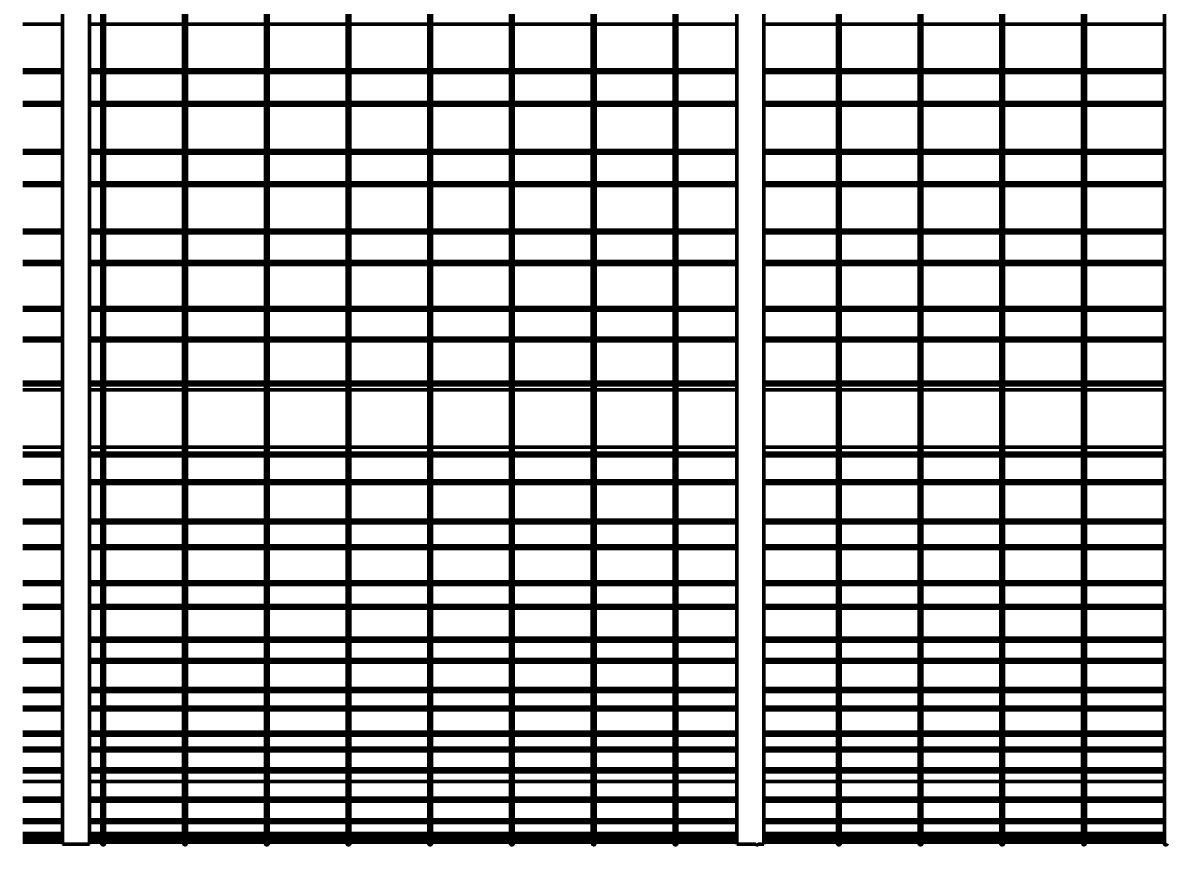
# Model space of a CAD drawing. Header units: millimetres. Extents: x 0 to 4200, y 0 to 2970.
# Drawn here: x 1624.7 to 2044.7, y 1677.4 to 1989.5 of the extents above; entities that cross this region are included whole.
import ezdxf

# ---------------------------------------------------------------- set-up
doc = ezdxf.new("R2010")
doc.units = ezdxf.units.MM
doc.header["$LTSCALE"] = 10
doc.layers.add('Co ban', color=7, linetype='Continuous', lineweight=50)
doc.layers.add('Dimension (ANSI)', color=7, linetype='Continuous', lineweight=25)
doc.styles.add('StandardAM_ANSI', font='')
doc.styles.get('StandardAM_ANSI').set_extended_font_data('VNI-Helve-Condense')
doc.dimstyles.new('Default - mm (ANSI)', dxfattribs={"dimscale": 10, "dimtxt": 5, "dimasz": 4, "dimexe": 2, "dimexo": 0.5, "dimgap": 0.8, "dimtad": 1, "dimtoh": 1, "dimdec": 0, "dimrnd": 1e-08, "dimzin": 4, "dimdsep": 46, "dimtxsty": 'StandardAM_ANSI', "dimcen": 0.09, "dimdle": 10, "dimclrd": 256, "dimclre": 256, "dimclrt": 256, "dimadec": 1, "dimazin": 1, "dimtfac": 0.61, "dimtofl": 0, "dimtmove": 0, "dimatfit": 3, "dimldrblk": 'DOT', "dimfxl": 1, "dimtolj": 1, "dimtzin": 4, "dimlwd": -1, "dimlwe": -1, "dimarcsym": 0})

# ---------------------------------------------------------------- blocks, each defined once
blk = doc.blocks.new('*D6')
at = {"layer": 'Defpoints', "color": 0, "transparency": 16777216}
for p in [(1137.24, 1688.04), (2149.24, 1688.04), (2149.24, 1343.69)]:
    blk.add_point(p, dxfattribs=at)
at = {"layer": 'Dimension (ANSI)', "transparency": 16777216}
for p, q in [((1137.24, 1683.04), (1137.24, 1323.69)), ((2149.24, 1683.04), (2149.24, 1323.69)), ((1177.24, 1343.69), (2109.24, 1343.69))]:
    blk.add_line(p, q, dxfattribs=at)
for points in [[(1177.24, 1350.36), (1177.24, 1337.02), (1137.24, 1343.69)], [(2109.24, 1350.36), (2109.24, 1337.02), (2149.24, 1343.69)]]:
    blk.add_solid(points, dxfattribs=at)
at = {"layer": 'Dimension (ANSI)', "color": 150, "true_color": 0x0080ff, "transparency": 16777216, "insert": (1580.15, 1402.76), "char_height": 50, "attachment_point": 1, "style": 'StandardAM_ANSI'}
blk.add_mtext('\\A1;1012', dxfattribs=at)
blk = doc.blocks.new('_Dot')
at = {"color": 0, "linetype": 'ByBlock', "lineweight": -2}
blk.add_line((-0.5, 0), (-1, 0), dxfattribs=at)
at = {"color": 0, "linetype": 'ByBlock', "const_width": 0.5}
blk.add_lwpolyline([(-0.25, 0, 1), (0.25, 0, 1)], format="xyb", close=True, dxfattribs=at)

msp = doc.modelspace()

# ---------------------------------------------------------------- linework, layer by layer
at = {"layer": 'Co ban'}
for p, q in [((1639.24, 2288.04), (1639.24, 1688.04)), ((1649.24, 1688.04), (1649.24, 2288.04)), ((1653.74, 2287.79), (1653.74, 1688.29)), ((1654.74, 1688.29), (1654.74, 2287.79)), ((1683.74, 2287.79), (1683.74, 1688.29)), ((1684.74, 1688.29), (1684.74, 2287.79)), ((1713.74, 2287.79), (1713.74, 1688.29)), ((1714.74, 1688.29), (1714.74, 2287.79)), ((1743.74, 2287.79), (1743.74, 1688.29)), ((1744.74, 1688.29), (1744.74, 2287.79)), ((1773.74, 2287.79), (1773.74, 1688.29)), ((1774.74, 1688.29), (1774.74, 2287.79)), ((1803.74, 2287.79), (1803.74, 1688.29)), ((1804.74, 1688.29), (1804.74, 2287.79)), ((1833.74, 2287.79), (1833.74, 1688.29)), ((1834.74, 1688.29), (1834.74, 2287.79)), ((1863.74, 2287.79), (1863.74, 1688.29)), ((1864.74, 1688.29), (1864.74, 2287.79)), ((1886.74, 2288.04), (1886.74, 1688.04)), ((1896.74, 1688.04), (1896.74, 2288.04)), ((1923.74, 2287.79), (1923.74, 1688.29)), ((1924.74, 1688.29), (1924.74, 2287.79)), ((1953.74, 2287.79), (1953.74, 1688.29)), ((1954.74, 1688.29), (1954.74, 2287.79)), ((1983.74, 2287.79), (1983.74, 1688.29)), ((1984.74, 1688.29), (1984.74, 2287.79)), ((2013.74, 2287.79), (2013.74, 1688.29)), ((2014.74, 1688.29), (2014.74, 2287.79)), ((2043.74, 2287.79), (2043.74, 1688.29)), ((1624.74, 1988.97), (1639.24, 1988.97)), ((1649.24, 1988.97), (1653.74, 1988.97)), ((1654.74, 1988.97), (1683.74, 1988.97)), ((1684.74, 1988.97), (1713.74, 1988.97)), ((1714.74, 1988.97), (1743.74, 1988.97)), ((1744.74, 1988.97), (1773.74, 1988.97)), ((1774.74, 1988.97), (1803.74, 1988.97)), ((1804.74, 1988.97), (1833.74, 1988.97)), ((1834.74, 1988.97), (1863.74, 1988.97)), ((1864.74, 1988.97), (1886.74, 1988.97)), ((1896.74, 1988.97), (1923.74, 1988.97)), ((1924.74, 1988.97), (1953.74, 1988.97)), ((1954.74, 1988.97), (1983.74, 1988.97)), ((1984.74, 1988.97), (2013.74, 1988.97)), ((2014.74, 1988.97), (2043.74, 1988.97)), ((1624.74, 1972.23), (1639.24, 1972.23)), ((1624.74, 1971.23), (1639.24, 1971.23)), ((1649.24, 1972.23), (1653.74, 1972.23)), ((1649.24, 1971.23), (1653.74, 1971.23)), ((1654.74, 1972.23), (1683.74, 1972.23)), ((1654.74, 1971.23), (1683.74, 1971.23)), ((1684.74, 1972.23), (1713.74, 1972.23)), ((1684.74, 1971.23), (1713.74, 1971.23)), ((1714.74, 1972.23), (1743.74, 1972.23)), ((1714.74, 1971.23), (1743.74, 1971.23)), ((1744.74, 1972.23), (1773.74, 1972.23)), ((1744.74, 1971.23), (1773.74, 1971.23)), ((1774.74, 1972.23), (1803.74, 1972.23)), ((1774.74, 1971.23), (1803.74, 1971.23)), ((1804.74, 1972.23), (1833.74, 1972.23)), ((1804.74, 1971.23), (1833.74, 1971.23)), ((1834.74, 1972.23), (1863.74, 1972.23)), ((1834.74, 1971.23), (1863.74, 1971.23)), ((1864.74, 1972.23), (1886.74, 1972.23)), ((1864.74, 1971.23), (1886.74, 1971.23)), ((1896.74, 1972.23), (1923.74, 1972.23)), ((1896.74, 1971.23), (1923.74, 1971.23)), ((1924.74, 1972.23), (1953.74, 1972.23)), ((1924.74, 1971.23), (1953.74, 1971.23)), ((1954.74, 1972.23), (1983.74, 1972.23)), ((1954.74, 1971.23), (1983.74, 1971.23)), ((1984.74, 1972.23), (2013.74, 1972.23)), ((1984.74, 1971.23), (2013.74, 1971.23)), ((2014.74, 1972.23), (2043.74, 1972.23)), ((2014.74, 1971.23), (2043.74, 1971.23)), ((1624.74, 1960.22), (1639.24, 1960.22)), ((1624.74, 1959.22), (1639.24, 1959.22)), ((1649.24, 1960.22), (1653.74, 1960.22)), ((1649.24, 1959.22), (1653.74, 1959.22)), ((1654.74, 1960.22), (1683.74, 1960.22)), ((1654.74, 1959.22), (1683.74, 1959.22)), ((1684.74, 1960.22), (1713.74, 1960.22)), ((1684.74, 1959.22), (1713.74, 1959.22)), ((1714.74, 1960.22), (1743.74, 1960.22)), ((1714.74, 1959.22), (1743.74, 1959.22)), ((1744.74, 1960.22), (1773.74, 1960.22)), ((1744.74, 1959.22), (1773.74, 1959.22)), ((1774.74, 1960.22), (1803.74, 1960.22)), ((1774.74, 1959.22), (1803.74, 1959.22)), ((1804.74, 1960.22), (1833.74, 1960.22)), ((1804.74, 1959.22), (1833.74, 1959.22)), ((1834.74, 1960.22), (1863.74, 1960.22)), ((1834.74, 1959.22), (1863.74, 1959.22)), ((1864.74, 1960.22), (1886.74, 1960.22)), ((1864.74, 1959.22), (1886.74, 1959.22)), ((1896.74, 1960.22), (1923.74, 1960.22)), ((1896.74, 1959.22), (1923.74, 1959.22)), ((1924.74, 1960.22), (1953.74, 1960.22)), ((1924.74, 1959.22), (1953.74, 1959.22)), ((1954.74, 1960.22), (1983.74, 1960.22)), ((1954.74, 1959.22), (1983.74, 1959.22)), ((1984.74, 1960.22), (2013.74, 1960.22)), ((1984.74, 1959.22), (2013.74, 1959.22)), ((2014.74, 1960.22), (2043.74, 1960.22)), ((2014.74, 1959.22), (2043.74, 1959.22)), ((1624.74, 1942.61), (1639.24, 1942.61)), ((1624.74, 1941.61), (1639.24, 1941.61)), ((1649.24, 1942.61), (1653.74, 1942.61)), ((1649.24, 1941.61), (1653.74, 1941.61)), ((1654.74, 1942.61), (1683.74, 1942.61)), ((1654.74, 1941.61), (1683.74, 1941.61)), ((1684.74, 1942.61), (1713.74, 1942.61)), ((1684.74, 1941.61), (1713.74, 1941.61)), ((1714.74, 1942.61), (1743.74, 1942.61)), ((1714.74, 1941.61), (1743.74, 1941.61)), ((1744.74, 1942.61), (1773.74, 1942.61)), ((1744.74, 1941.61), (1773.74, 1941.61)), ((1774.74, 1942.61), (1803.74, 1942.61)), ((1774.74, 1941.61), (1803.74, 1941.61)), ((1804.74, 1942.61), (1833.74, 1942.61)), ((1804.74, 1941.61), (1833.74, 1941.61)), ((1834.74, 1942.61), (1863.74, 1942.61)), ((1834.74, 1941.61), (1863.74, 1941.61)), ((1864.74, 1942.61), (1886.74, 1942.61)), ((1864.74, 1941.61), (1886.74, 1941.61)), ((1896.74, 1942.61), (1923.74, 1942.61)), ((1896.74, 1941.61), (1923.74, 1941.61)), ((1924.74, 1942.61), (1953.74, 1942.61)), ((1924.74, 1941.61), (1953.74, 1941.61)), ((1954.74, 1942.61), (1983.74, 1942.61)), ((1954.74, 1941.61), (1983.74, 1941.61)), ((1984.74, 1942.61), (2013.74, 1942.61)), ((1984.74, 1941.61), (2013.74, 1941.61)), ((2014.74, 1942.61), (2043.74, 1942.61)), ((2014.74, 1941.61), (2043.74, 1941.61)), ((1624.74, 1930.74), (1639.24, 1930.74)), ((1624.74, 1929.74), (1639.24, 1929.74)), ((1649.24, 1930.74), (1653.74, 1930.74)), ((1649.24, 1929.74), (1653.74, 1929.74)), ((1654.74, 1930.74), (1683.74, 1930.74)), ((1654.74, 1929.74), (1683.74, 1929.74)), ((1684.74, 1930.74), (1713.74, 1930.74)), ((1684.74, 1929.74), (1713.74, 1929.74)), ((1714.74, 1930.74), (1743.74, 1930.74)), ((1714.74, 1929.74), (1743.74, 1929.74)), ((1744.74, 1930.74), (1773.74, 1930.74)), ((1744.74, 1929.74), (1773.74, 1929.74)), ((1774.74, 1930.74), (1803.74, 1930.74)), ((1774.74, 1929.74), (1803.74, 1929.74)), ((1804.74, 1930.74), (1833.74, 1930.74)), ((1804.74, 1929.74), (1833.74, 1929.74)), ((1834.74, 1930.74), (1863.74, 1930.74)), ((1834.74, 1929.74), (1863.74, 1929.74)), ((1864.74, 1930.74), (1886.74, 1930.74)), ((1864.74, 1929.74), (1886.74, 1929.74)), ((1896.74, 1930.74), (1923.74, 1930.74)), ((1896.74, 1929.74), (1923.74, 1929.74)), ((1924.74, 1930.74), (1953.74, 1930.74)), ((1924.74, 1929.74), (1953.74, 1929.74)), ((1954.74, 1930.74), (1983.74, 1930.74)), ((1954.74, 1929.74), (1983.74, 1929.74)), ((1984.74, 1930.74), (2013.74, 1930.74)), ((1984.74, 1929.74), (2013.74, 1929.74)), ((2014.74, 1930.74), (2043.74, 1930.74)), ((2014.74, 1929.74), (2043.74, 1929.74)), ((1624.74, 1913.44), (1639.24, 1913.44)), ((1624.74, 1912.44), (1639.24, 1912.44)), ((1649.24, 1913.44), (1653.74, 1913.44)), ((1649.24, 1912.44), (1653.74, 1912.44)), ((1654.74, 1913.44), (1683.74, 1913.44)), ((1654.74, 1912.44), (1683.74, 1912.44)), ((1684.74, 1913.44), (1713.74, 1913.44)), ((1684.74, 1912.44), (1713.74, 1912.44)), ((1714.74, 1913.44), (1743.74, 1913.44)), ((1714.74, 1912.44), (1743.74, 1912.44)), ((1744.74, 1913.44), (1773.74, 1913.44)), ((1744.74, 1912.44), (1773.74, 1912.44)), ((1774.74, 1913.44), (1803.74, 1913.44)), ((1774.74, 1912.44), (1803.74, 1912.44)), ((1804.74, 1913.44), (1833.74, 1913.44)), ((1804.74, 1912.44), (1833.74, 1912.44)), ((1834.74, 1913.44), (1863.74, 1913.44)), ((1834.74, 1912.44), (1863.74, 1912.44)), ((1864.74, 1913.44), (1886.74, 1913.44)), ((1864.74, 1912.44), (1886.74, 1912.44)), ((1896.74, 1913.44), (1923.74, 1913.44)), ((1896.74, 1912.44), (1923.74, 1912.44)), ((1924.74, 1913.44), (1953.74, 1913.44)), ((1924.74, 1912.44), (1953.74, 1912.44)), ((1954.74, 1913.44), (1983.74, 1913.44)), ((1954.74, 1912.44), (1983.74, 1912.44)), ((1984.74, 1913.44), (2013.74, 1913.44)), ((1984.74, 1912.44), (2013.74, 1912.44)), ((2014.74, 1913.44), (2043.74, 1913.44)), ((2014.74, 1912.44), (2043.74, 1912.44)), ((1624.74, 1901.85), (1639.24, 1901.85)), ((1624.74, 1900.85), (1639.24, 1900.85)), ((1649.24, 1901.85), (1653.74, 1901.85)), ((1649.24, 1900.85), (1653.74, 1900.85)), ((1654.74, 1901.85), (1683.74, 1901.85)), ((1654.74, 1900.85), (1683.74, 1900.85)), ((1684.74, 1901.85), (1713.74, 1901.85)), ((1684.74, 1900.85), (1713.74, 1900.85)), ((1714.74, 1901.85), (1743.74, 1901.85)), ((1714.74, 1900.85), (1743.74, 1900.85)), ((1744.74, 1901.85), (1773.74, 1901.85)), ((1744.74, 1900.85), (1773.74, 1900.85)), ((1774.74, 1901.85), (1803.74, 1901.85)), ((1774.74, 1900.85), (1803.74, 1900.85)), ((1804.74, 1901.85), (1833.74, 1901.85)), ((1804.74, 1900.85), (1833.74, 1900.85)), ((1834.74, 1901.85), (1863.74, 1901.85)), ((1834.74, 1900.85), (1863.74, 1900.85)), ((1864.74, 1901.85), (1886.74, 1901.85)), ((1864.74, 1900.85), (1886.74, 1900.85)), ((1896.74, 1901.85), (1923.74, 1901.85)), ((1896.74, 1900.85), (1923.74, 1900.85)), ((1924.74, 1901.85), (1953.74, 1901.85)), ((1924.74, 1900.85), (1953.74, 1900.85)), ((1954.74, 1901.85), (1983.74, 1901.85)), ((1954.74, 1900.85), (1983.74, 1900.85)), ((1984.74, 1901.85), (2013.74, 1901.85)), ((1984.74, 1900.85), (2013.74, 1900.85)), ((2014.74, 1901.85), (2043.74, 1901.85)), ((2014.74, 1900.85), (2043.74, 1900.85)), ((1624.74, 1885.03), (1639.24, 1885.03)), ((1624.74, 1884.03), (1639.24, 1884.03)), ((1649.24, 1885.03), (1653.74, 1885.03)), ((1649.24, 1884.03), (1653.74, 1884.03)), ((1654.74, 1885.03), (1683.74, 1885.03)), ((1654.74, 1884.03), (1683.74, 1884.03)), ((1684.74, 1885.03), (1713.74, 1885.03)), ((1684.74, 1884.03), (1713.74, 1884.03)), ((1714.74, 1885.03), (1743.74, 1885.03)), ((1714.74, 1884.03), (1743.74, 1884.03)), ((1744.74, 1885.03), (1773.74, 1885.03)), ((1744.74, 1884.03), (1773.74, 1884.03)), ((1774.74, 1885.03), (1803.74, 1885.03)), ((1774.74, 1884.03), (1803.74, 1884.03)), ((1804.74, 1885.03), (1833.74, 1885.03)), ((1804.74, 1884.03), (1833.74, 1884.03)), ((1834.74, 1885.03), (1863.74, 1885.03)), ((1834.74, 1884.03), (1863.74, 1884.03)), ((1864.74, 1885.03), (1886.74, 1885.03)), ((1864.74, 1884.03), (1886.74, 1884.03)), ((1896.74, 1885.03), (1923.74, 1885.03)), ((1896.74, 1884.03), (1923.74, 1884.03)), ((1924.74, 1885.03), (1953.74, 1885.03)), ((1924.74, 1884.03), (1953.74, 1884.03)), ((1954.74, 1885.03), (1983.74, 1885.03)), ((1954.74, 1884.03), (1983.74, 1884.03)), ((1984.74, 1885.03), (2013.74, 1885.03)), ((1984.74, 1884.03), (2013.74, 1884.03)), ((2014.74, 1885.03), (2043.74, 1885.03)), ((2014.74, 1884.03), (2043.74, 1884.03)), ((1624.74, 1873.81), (1639.24, 1873.81)), ((1649.24, 1873.81), (1653.74, 1873.81)), ((1654.74, 1873.81), (1683.74, 1873.81)), ((1684.74, 1873.81), (1713.74, 1873.81)), ((1714.74, 1873.81), (1743.74, 1873.81)), ((1744.74, 1873.81), (1773.74, 1873.81)), ((1774.74, 1873.81), (1803.74, 1873.81)), ((1804.74, 1873.81), (1833.74, 1873.81)), ((1834.74, 1873.81), (1863.74, 1873.81)), ((1864.74, 1873.81), (1886.74, 1873.81)), ((1896.74, 1873.81), (1923.74, 1873.81)), ((1924.74, 1873.81), (1953.74, 1873.81)), ((1954.74, 1873.81), (1983.74, 1873.81)), ((1984.74, 1873.81), (2013.74, 1873.81)), ((2014.74, 1873.81), (2043.74, 1873.81)), ((1624.74, 1872.81), (1639.24, 1872.81)), ((1649.24, 1872.81), (1653.74, 1872.81)), ((1654.74, 1872.81), (1683.74, 1872.81)), ((1684.74, 1872.81), (1713.74, 1872.81)), ((1714.74, 1872.81), (1743.74, 1872.81)), ((1744.74, 1872.81), (1773.74, 1872.81)), ((1774.74, 1872.81), (1803.74, 1872.81)), ((1804.74, 1872.81), (1833.74, 1872.81)), ((1834.74, 1872.81), (1863.74, 1872.81)), ((1864.74, 1872.81), (1886.74, 1872.81)), ((1896.74, 1872.81), (1923.74, 1872.81)), ((1924.74, 1872.81), (1953.74, 1872.81)), ((1954.74, 1872.81), (1983.74, 1872.81)), ((1984.74, 1872.81), (2013.74, 1872.81)), ((2014.74, 1872.81), (2043.74, 1872.81)), ((1624.74, 1857.64), (1639.24, 1857.64)), ((1624.74, 1856.64), (1639.24, 1856.64)), ((1649.24, 1857.64), (1653.74, 1857.64)), ((1649.24, 1856.64), (1653.74, 1856.64)), ((1654.74, 1857.64), (1683.74, 1857.64)), ((1654.74, 1856.64), (1683.74, 1856.64)), ((1684.74, 1857.64), (1713.74, 1857.64)), ((1684.74, 1856.64), (1713.74, 1856.64)), ((1714.74, 1857.64), (1743.74, 1857.64)), ((1714.74, 1856.64), (1743.74, 1856.64)), ((1744.74, 1857.64), (1773.74, 1857.64)), ((1744.74, 1856.64), (1773.74, 1856.64)), ((1774.74, 1857.64), (1803.74, 1857.64)), ((1774.74, 1856.64), (1803.74, 1856.64)), ((1804.74, 1857.64), (1833.74, 1857.64)), ((1804.74, 1856.64), (1833.74, 1856.64)), ((1834.74, 1857.64), (1863.74, 1857.64)), ((1834.74, 1856.64), (1863.74, 1856.64)), ((1864.74, 1857.64), (1886.74, 1857.64)), ((1864.74, 1856.64), (1886.74, 1856.64)), ((1896.74, 1857.64), (1923.74, 1857.64)), ((1896.74, 1856.64), (1923.74, 1856.64)), ((1924.74, 1857.64), (1953.74, 1857.64)), ((1924.74, 1856.64), (1953.74, 1856.64)), ((1954.74, 1857.64), (1983.74, 1857.64)), ((1954.74, 1856.64), (1983.74, 1856.64)), ((1984.74, 1857.64), (2013.74, 1857.64)), ((1984.74, 1856.64), (2013.74, 1856.64)), ((2014.74, 1857.64), (2043.74, 1857.64)), ((2014.74, 1856.64), (2043.74, 1856.64)), ((1639.24, 1854.79), (1624.74, 1854.79)), ((1653.74, 1854.79), (1649.24, 1854.79)), ((1683.74, 1854.79), (1654.74, 1854.79)), ((1713.74, 1854.79), (1684.74, 1854.79)), ((1743.74, 1854.79), (1714.74, 1854.79)), ((1773.74, 1854.79), (1744.74, 1854.79)), ((1803.74, 1854.79), (1774.74, 1854.79)), ((1833.74, 1854.79), (1804.74, 1854.79)), ((1863.74, 1854.79), (1834.74, 1854.79)), ((1886.74, 1854.79), (1864.74, 1854.79)), ((1923.74, 1854.79), (1896.74, 1854.79)), ((1953.74, 1854.79), (1924.74, 1854.79)), ((1983.74, 1854.79), (1954.74, 1854.79)), ((2013.74, 1854.79), (1984.74, 1854.79)), ((2043.74, 1854.79), (2014.74, 1854.79)), ((1639.24, 1833.79), (1624.74, 1833.79)), ((1624.74, 1831.55), (1639.24, 1831.55)), ((1653.74, 1833.79), (1649.24, 1833.79)), ((1649.24, 1831.55), (1653.74, 1831.55)), ((1683.74, 1833.79), (1654.74, 1833.79)), ((1654.74, 1831.55), (1683.74, 1831.55)), ((1713.74, 1833.79), (1684.74, 1833.79)), ((1684.74, 1831.55), (1713.74, 1831.55)), ((1743.74, 1833.79), (1714.74, 1833.79)), ((1714.74, 1831.55), (1743.74, 1831.55)), ((1773.74, 1833.79), (1744.74, 1833.79)), ((1744.74, 1831.55), (1773.74, 1831.55)), ((1803.74, 1833.79), (1774.74, 1833.79)), ((1774.74, 1831.55), (1803.74, 1831.55)), ((1833.74, 1833.79), (1804.74, 1833.79)), ((1804.74, 1831.55), (1833.74, 1831.55)), ((1863.74, 1833.79), (1834.74, 1833.79)), ((1834.74, 1831.55), (1863.74, 1831.55)), ((1886.74, 1833.79), (1864.74, 1833.79)), ((1864.74, 1831.55), (1886.74, 1831.55)), ((1923.74, 1833.79), (1896.74, 1833.79)), ((1896.74, 1831.55), (1923.74, 1831.55)), ((1953.74, 1833.79), (1924.74, 1833.79)), ((1924.74, 1831.55), (1953.74, 1831.55)), ((1983.74, 1833.79), (1954.74, 1833.79)), ((1954.74, 1831.55), (1983.74, 1831.55)), ((2013.74, 1833.79), (1984.74, 1833.79)), ((1984.74, 1831.55), (2013.74, 1831.55)), ((2043.74, 1833.79), (2014.74, 1833.79)), ((2014.74, 1831.55), (2043.74, 1831.55)), ((1624.74, 1830.55), (1639.24, 1830.55)), ((1649.24, 1830.55), (1653.74, 1830.55)), ((1654.74, 1830.55), (1683.74, 1830.55)), ((1684.74, 1830.55), (1713.74, 1830.55)), ((1714.74, 1830.55), (1743.74, 1830.55)), ((1744.74, 1830.55), (1773.74, 1830.55)), ((1774.74, 1830.55), (1803.74, 1830.55)), ((1804.74, 1830.55), (1833.74, 1830.55)), ((1834.74, 1830.55), (1863.74, 1830.55)), ((1864.74, 1830.55), (1886.74, 1830.55)), ((1896.74, 1830.55), (1923.74, 1830.55)), ((1924.74, 1830.55), (1953.74, 1830.55)), ((1954.74, 1830.55), (1983.74, 1830.55)), ((1984.74, 1830.55), (2013.74, 1830.55)), ((2014.74, 1830.55), (2043.74, 1830.55)), ((1624.74, 1821.43), (1639.24, 1821.43)), ((1624.74, 1820.43), (1639.24, 1820.43)), ((1649.24, 1821.43), (1653.74, 1821.43)), ((1649.24, 1820.43), (1653.74, 1820.43)), ((1654.74, 1821.43), (1683.74, 1821.43)), ((1654.74, 1820.43), (1683.74, 1820.43)), ((1684.74, 1821.43), (1713.74, 1821.43)), ((1684.74, 1820.43), (1713.74, 1820.43)), ((1714.74, 1821.43), (1743.74, 1821.43)), ((1714.74, 1820.43), (1743.74, 1820.43)), ((1744.74, 1821.43), (1773.74, 1821.43)), ((1744.74, 1820.43), (1773.74, 1820.43)), ((1774.74, 1821.43), (1803.74, 1821.43)), ((1774.74, 1820.43), (1803.74, 1820.43)), ((1804.74, 1821.43), (1833.74, 1821.43)), ((1804.74, 1820.43), (1833.74, 1820.43)), ((1834.74, 1821.43), (1863.74, 1821.43)), ((1834.74, 1820.43), (1863.74, 1820.43)), ((1864.74, 1821.43), (1886.74, 1821.43)), ((1864.74, 1820.43), (1886.74, 1820.43)), ((1896.74, 1821.43), (1923.74, 1821.43)), ((1896.74, 1820.43), (1923.74, 1820.43)), ((1924.74, 1821.43), (1953.74, 1821.43)), ((1924.74, 1820.43), (1953.74, 1820.43)), ((1954.74, 1821.43), (1983.74, 1821.43)), ((1954.74, 1820.43), (1983.74, 1820.43)), ((1984.74, 1821.43), (2013.74, 1821.43)), ((1984.74, 1820.43), (2013.74, 1820.43)), ((2014.74, 1821.43), (2043.74, 1821.43)), ((2014.74, 1820.43), (2043.74, 1820.43)), ((1624.74, 1807.02), (1639.24, 1807.02)), ((1624.74, 1806.02), (1639.24, 1806.02)), ((1649.24, 1807.02), (1653.74, 1807.02)), ((1649.24, 1806.02), (1653.74, 1806.02)), ((1654.74, 1807.02), (1683.74, 1807.02)), ((1654.74, 1806.02), (1683.74, 1806.02)), ((1684.74, 1807.02), (1713.74, 1807.02)), ((1684.74, 1806.02), (1713.74, 1806.02)), ((1714.74, 1807.02), (1743.74, 1807.02)), ((1714.74, 1806.02), (1743.74, 1806.02)), ((1744.74, 1807.02), (1773.74, 1807.02)), ((1744.74, 1806.02), (1773.74, 1806.02)), ((1774.74, 1807.02), (1803.74, 1807.02)), ((1774.74, 1806.02), (1803.74, 1806.02)), ((1804.74, 1807.02), (1833.74, 1807.02)), ((1804.74, 1806.02), (1833.74, 1806.02)), ((1834.74, 1807.02), (1863.74, 1807.02)), ((1834.74, 1806.02), (1863.74, 1806.02)), ((1864.74, 1807.02), (1886.74, 1807.02)), ((1864.74, 1806.02), (1886.74, 1806.02)), ((1896.74, 1807.02), (1923.74, 1807.02)), ((1896.74, 1806.02), (1923.74, 1806.02)), ((1924.74, 1807.02), (1953.74, 1807.02)), ((1924.74, 1806.02), (1953.74, 1806.02)), ((1954.74, 1807.02), (1983.74, 1807.02)), ((1954.74, 1806.02), (1983.74, 1806.02)), ((1984.74, 1807.02), (2013.74, 1807.02)), ((1984.74, 1806.02), (2013.74, 1806.02)), ((2014.74, 1807.02), (2043.74, 1807.02)), ((2014.74, 1806.02), (2043.74, 1806.02)), ((1624.74, 1797.6), (1639.24, 1797.6)), ((1649.24, 1797.6), (1653.74, 1797.6)), ((1654.74, 1797.6), (1683.74, 1797.6)), ((1684.74, 1797.6), (1713.74, 1797.6)), ((1714.74, 1797.6), (1743.74, 1797.6)), ((1744.74, 1797.6), (1773.74, 1797.6)), ((1774.74, 1797.6), (1803.74, 1797.6)), ((1804.74, 1797.6), (1833.74, 1797.6)), ((1834.74, 1797.6), (1863.74, 1797.6)), ((1864.74, 1797.6), (1886.74, 1797.6)), ((1896.74, 1797.6), (1923.74, 1797.6)), ((1924.74, 1797.6), (1953.74, 1797.6)), ((1954.74, 1797.6), (1983.74, 1797.6)), ((1984.74, 1797.6), (2013.74, 1797.6)), ((2014.74, 1797.6), (2043.74, 1797.6)), ((1624.74, 1796.6), (1639.24, 1796.6)), ((1649.24, 1796.6), (1653.74, 1796.6)), ((1654.74, 1796.6), (1683.74, 1796.6)), ((1684.74, 1796.6), (1713.74, 1796.6)), ((1714.74, 1796.6), (1743.74, 1796.6)), ((1744.74, 1796.6), (1773.74, 1796.6)), ((1774.74, 1796.6), (1803.74, 1796.6)), ((1804.74, 1796.6), (1833.74, 1796.6)), ((1834.74, 1796.6), (1863.74, 1796.6)), ((1864.74, 1796.6), (1886.74, 1796.6)), ((1896.74, 1796.6), (1923.74, 1796.6)), ((1924.74, 1796.6), (1953.74, 1796.6)), ((1954.74, 1796.6), (1983.74, 1796.6)), ((1984.74, 1796.6), (2013.74, 1796.6)), ((2014.74, 1796.6), (2043.74, 1796.6)), ((1624.74, 1784.3), (1639.24, 1784.3)), ((1624.74, 1783.3), (1639.24, 1783.3)), ((1649.24, 1784.3), (1653.74, 1784.3)), ((1649.24, 1783.3), (1653.74, 1783.3)), ((1654.74, 1784.3), (1683.74, 1784.3)), ((1654.74, 1783.3), (1683.74, 1783.3)), ((1684.74, 1784.3), (1713.74, 1784.3)), ((1684.74, 1783.3), (1713.74, 1783.3)), ((1714.74, 1784.3), (1743.74, 1784.3)), ((1714.74, 1783.3), (1743.74, 1783.3)), ((1744.74, 1784.3), (1773.74, 1784.3)), ((1744.74, 1783.3), (1773.74, 1783.3)), ((1774.74, 1784.3), (1803.74, 1784.3)), ((1774.74, 1783.3), (1803.74, 1783.3)), ((1804.74, 1784.3), (1833.74, 1784.3)), ((1804.74, 1783.3), (1833.74, 1783.3)), ((1834.74, 1784.3), (1863.74, 1784.3)), ((1834.74, 1783.3), (1863.74, 1783.3)), ((1864.74, 1784.3), (1886.74, 1784.3)), ((1864.74, 1783.3), (1886.74, 1783.3)), ((1896.74, 1784.3), (1923.74, 1784.3)), ((1896.74, 1783.3), (1923.74, 1783.3)), ((1924.74, 1784.3), (1953.74, 1784.3)), ((1924.74, 1783.3), (1953.74, 1783.3)), ((1954.74, 1784.3), (1983.74, 1784.3)), ((1954.74, 1783.3), (1983.74, 1783.3)), ((1984.74, 1784.3), (2013.74, 1784.3)), ((1984.74, 1783.3), (2013.74, 1783.3)), ((2014.74, 1784.3), (2043.74, 1784.3)), ((2014.74, 1783.3), (2043.74, 1783.3)), ((1624.74, 1775.68), (1639.24, 1775.68)), ((1624.74, 1774.68), (1639.24, 1774.68)), ((1649.24, 1775.68), (1653.74, 1775.68)), ((1649.24, 1774.68), (1653.74, 1774.68)), ((1654.74, 1775.68), (1683.74, 1775.68)), ((1654.74, 1774.68), (1683.74, 1774.68)), ((1684.74, 1775.68), (1713.74, 1775.68)), ((1684.74, 1774.68), (1713.74, 1774.68)), ((1714.74, 1775.68), (1743.74, 1775.68)), ((1714.74, 1774.68), (1743.74, 1774.68)), ((1744.74, 1775.68), (1773.74, 1775.68)), ((1744.74, 1774.68), (1773.74, 1774.68)), ((1774.74, 1775.68), (1803.74, 1775.68)), ((1774.74, 1774.68), (1803.74, 1774.68)), ((1804.74, 1775.68), (1833.74, 1775.68)), ((1804.74, 1774.68), (1833.74, 1774.68)), ((1834.74, 1775.68), (1863.74, 1775.68)), ((1834.74, 1774.68), (1863.74, 1774.68)), ((1864.74, 1775.68), (1886.74, 1775.68)), ((1864.74, 1774.68), (1886.74, 1774.68)), ((1896.74, 1775.68), (1923.74, 1775.68)), ((1896.74, 1774.68), (1923.74, 1774.68)), ((1924.74, 1775.68), (1953.74, 1775.68)), ((1924.74, 1774.68), (1953.74, 1774.68)), ((1954.74, 1775.68), (1983.74, 1775.68)), ((1954.74, 1774.68), (1983.74, 1774.68)), ((1984.74, 1775.68), (2013.74, 1775.68)), ((1984.74, 1774.68), (2013.74, 1774.68)), ((2014.74, 1775.68), (2043.74, 1775.68)), ((2014.74, 1774.68), (2043.74, 1774.68)), ((1624.74, 1763.61), (1639.24, 1763.61)), ((1624.74, 1762.61), (1639.24, 1762.61)), ((1649.24, 1763.61), (1653.74, 1763.61)), ((1649.24, 1762.61), (1653.74, 1762.61)), ((1654.74, 1763.61), (1683.74, 1763.61)), ((1654.74, 1762.61), (1683.74, 1762.61)), ((1684.74, 1763.61), (1713.74, 1763.61)), ((1684.74, 1762.61), (1713.74, 1762.61)), ((1714.74, 1763.61), (1743.74, 1763.61)), ((1714.74, 1762.61), (1743.74, 1762.61)), ((1744.74, 1763.61), (1773.74, 1763.61)), ((1744.74, 1762.61), (1773.74, 1762.61)), ((1774.74, 1763.61), (1803.74, 1763.61)), ((1774.74, 1762.61), (1803.74, 1762.61)), ((1804.74, 1763.61), (1833.74, 1763.61)), ((1804.74, 1762.61), (1833.74, 1762.61)), ((1834.74, 1763.61), (1863.74, 1763.61)), ((1834.74, 1762.61), (1863.74, 1762.61)), ((1864.74, 1763.61), (1886.74, 1763.61)), ((1864.74, 1762.61), (1886.74, 1762.61)), ((1896.74, 1763.61), (1923.74, 1763.61)), ((1896.74, 1762.61), (1923.74, 1762.61)), ((1924.74, 1763.61), (1953.74, 1763.61)), ((1924.74, 1762.61), (1953.74, 1762.61)), ((1954.74, 1763.61), (1983.74, 1763.61)), ((1954.74, 1762.61), (1983.74, 1762.61)), ((1984.74, 1763.61), (2013.74, 1763.61)), ((1984.74, 1762.61), (2013.74, 1762.61)), ((2014.74, 1763.61), (2043.74, 1763.61)), ((2014.74, 1762.61), (2043.74, 1762.61)), ((1624.74, 1755.86), (1639.24, 1755.86)), ((1649.24, 1755.86), (1653.74, 1755.86)), ((1654.74, 1755.86), (1683.74, 1755.86)), ((1684.74, 1755.86), (1713.74, 1755.86)), ((1714.74, 1755.86), (1743.74, 1755.86)), ((1744.74, 1755.86), (1773.74, 1755.86)), ((1774.74, 1755.86), (1803.74, 1755.86)), ((1804.74, 1755.86), (1833.74, 1755.86)), ((1834.74, 1755.86), (1863.74, 1755.86)), ((1864.74, 1755.86), (1886.74, 1755.86)), ((1896.74, 1755.86), (1923.74, 1755.86)), ((1924.74, 1755.86), (1953.74, 1755.86)), ((1954.74, 1755.86), (1983.74, 1755.86)), ((1984.74, 1755.86), (2013.74, 1755.86)), ((2014.74, 1755.86), (2043.74, 1755.86)), ((1624.74, 1754.86), (1639.24, 1754.86)), ((1649.24, 1754.86), (1653.74, 1754.86)), ((1654.74, 1754.86), (1683.74, 1754.86)), ((1684.74, 1754.86), (1713.74, 1754.86)), ((1714.74, 1754.86), (1743.74, 1754.86)), ((1744.74, 1754.86), (1773.74, 1754.86)), ((1774.74, 1754.86), (1803.74, 1754.86)), ((1804.74, 1754.86), (1833.74, 1754.86)), ((1834.74, 1754.86), (1863.74, 1754.86)), ((1864.74, 1754.86), (1886.74, 1754.86)), ((1896.74, 1754.86), (1923.74, 1754.86)), ((1924.74, 1754.86), (1953.74, 1754.86)), ((1954.74, 1754.86), (1983.74, 1754.86)), ((1984.74, 1754.86), (2013.74, 1754.86)), ((2014.74, 1754.86), (2043.74, 1754.86)), ((1624.74, 1745.15), (1639.24, 1745.15)), ((1624.74, 1744.15), (1639.24, 1744.15)), ((1649.24, 1745.15), (1653.74, 1745.15)), ((1649.24, 1744.15), (1653.74, 1744.15)), ((1654.74, 1745.15), (1683.74, 1745.15)), ((1654.74, 1744.15), (1683.74, 1744.15)), ((1684.74, 1745.15), (1713.74, 1745.15)), ((1684.74, 1744.15), (1713.74, 1744.15)), ((1714.74, 1745.15), (1743.74, 1745.15)), ((1714.74, 1744.15), (1743.74, 1744.15)), ((1744.74, 1745.15), (1773.74, 1745.15)), ((1744.74, 1744.15), (1773.74, 1744.15)), ((1774.74, 1745.15), (1803.74, 1745.15)), ((1774.74, 1744.15), (1803.74, 1744.15)), ((1804.74, 1745.15), (1833.74, 1745.15)), ((1804.74, 1744.15), (1833.74, 1744.15)), ((1834.74, 1745.15), (1863.74, 1745.15)), ((1834.74, 1744.15), (1863.74, 1744.15)), ((1864.74, 1745.15), (1886.74, 1745.15)), ((1864.74, 1744.15), (1886.74, 1744.15)), ((1896.74, 1745.15), (1923.74, 1745.15)), ((1896.74, 1744.15), (1923.74, 1744.15)), ((1924.74, 1745.15), (1953.74, 1745.15)), ((1924.74, 1744.15), (1953.74, 1744.15)), ((1954.74, 1745.15), (1983.74, 1745.15)), ((1954.74, 1744.15), (1983.74, 1744.15)), ((1984.74, 1745.15), (2013.74, 1745.15)), ((1984.74, 1744.15), (2013.74, 1744.15)), ((2014.74, 1745.15), (2043.74, 1745.15)), ((2014.74, 1744.15), (2043.74, 1744.15)), ((1624.74, 1738.36), (1639.24, 1738.36)), ((1624.74, 1737.36), (1639.24, 1737.36)), ((1649.24, 1738.36), (1653.74, 1738.36)), ((1649.24, 1737.36), (1653.74, 1737.36)), ((1654.74, 1738.36), (1683.74, 1738.36)), ((1654.74, 1737.36), (1683.74, 1737.36)), ((1684.74, 1738.36), (1713.74, 1738.36)), ((1684.74, 1737.36), (1713.74, 1737.36)), ((1714.74, 1738.36), (1743.74, 1738.36)), ((1714.74, 1737.36), (1743.74, 1737.36)), ((1744.74, 1738.36), (1773.74, 1738.36)), ((1744.74, 1737.36), (1773.74, 1737.36)), ((1774.74, 1738.36), (1803.74, 1738.36)), ((1774.74, 1737.36), (1803.74, 1737.36)), ((1804.74, 1738.36), (1833.74, 1738.36)), ((1804.74, 1737.36), (1833.74, 1737.36)), ((1834.74, 1738.36), (1863.74, 1738.36)), ((1834.74, 1737.36), (1863.74, 1737.36)), ((1864.74, 1738.36), (1886.74, 1738.36)), ((1864.74, 1737.36), (1886.74, 1737.36)), ((1896.74, 1738.36), (1923.74, 1738.36)), ((1896.74, 1737.36), (1923.74, 1737.36)), ((1924.74, 1738.36), (1953.74, 1738.36)), ((1924.74, 1737.36), (1953.74, 1737.36)), ((1954.74, 1738.36), (1983.74, 1738.36)), ((1954.74, 1737.36), (1983.74, 1737.36)), ((1984.74, 1738.36), (2013.74, 1738.36)), ((1984.74, 1737.36), (2013.74, 1737.36)), ((2014.74, 1738.36), (2043.74, 1738.36)), ((2014.74, 1737.36), (2043.74, 1737.36)), ((1624.74, 1729.11), (1639.24, 1729.11)), ((1624.74, 1728.11), (1639.24, 1728.11)), ((1649.24, 1729.11), (1653.74, 1729.11)), ((1649.24, 1728.11), (1653.74, 1728.11)), ((1654.74, 1729.11), (1683.74, 1729.11)), ((1654.74, 1728.11), (1683.74, 1728.11)), ((1684.74, 1729.11), (1713.74, 1729.11)), ((1684.74, 1728.11), (1713.74, 1728.11)), ((1714.74, 1729.11), (1743.74, 1729.11)), ((1714.74, 1728.11), (1743.74, 1728.11)), ((1744.74, 1729.11), (1773.74, 1729.11)), ((1744.74, 1728.11), (1773.74, 1728.11)), ((1774.74, 1729.11), (1803.74, 1729.11)), ((1774.74, 1728.11), (1803.74, 1728.11)), ((1804.74, 1729.11), (1833.74, 1729.11)), ((1804.74, 1728.11), (1833.74, 1728.11)), ((1834.74, 1729.11), (1863.74, 1729.11)), ((1834.74, 1728.11), (1863.74, 1728.11)), ((1864.74, 1729.11), (1886.74, 1729.11)), ((1864.74, 1728.11), (1886.74, 1728.11)), ((1896.74, 1729.11), (1923.74, 1729.11)), ((1896.74, 1728.11), (1923.74, 1728.11)), ((1924.74, 1729.11), (1953.74, 1729.11)), ((1924.74, 1728.11), (1953.74, 1728.11)), ((1954.74, 1729.11), (1983.74, 1729.11)), ((1954.74, 1728.11), (1983.74, 1728.11)), ((1984.74, 1729.11), (2013.74, 1729.11)), ((1984.74, 1728.11), (2013.74, 1728.11)), ((2014.74, 1729.11), (2043.74, 1729.11)), ((2014.74, 1728.11), (2043.74, 1728.11)), ((1624.74, 1723.35), (1639.24, 1723.35)), ((1624.74, 1722.35), (1639.24, 1722.35)), ((1649.24, 1723.35), (1653.74, 1723.35)), ((1649.24, 1722.35), (1653.74, 1722.35)), ((1654.74, 1723.35), (1683.74, 1723.35)), ((1654.74, 1722.35), (1683.74, 1722.35)), ((1684.74, 1723.35), (1713.74, 1723.35)), ((1684.74, 1722.35), (1713.74, 1722.35)), ((1714.74, 1723.35), (1743.74, 1723.35)), ((1714.74, 1722.35), (1743.74, 1722.35)), ((1744.74, 1723.35), (1773.74, 1723.35)), ((1744.74, 1722.35), (1773.74, 1722.35)), ((1774.74, 1723.35), (1803.74, 1723.35)), ((1774.74, 1722.35), (1803.74, 1722.35)), ((1804.74, 1723.35), (1833.74, 1723.35)), ((1804.74, 1722.35), (1833.74, 1722.35)), ((1834.74, 1723.35), (1863.74, 1723.35)), ((1834.74, 1722.35), (1863.74, 1722.35)), ((1864.74, 1723.35), (1886.74, 1723.35)), ((1864.74, 1722.35), (1886.74, 1722.35)), ((1896.74, 1723.35), (1923.74, 1723.35)), ((1896.74, 1722.35), (1923.74, 1722.35)), ((1924.74, 1723.35), (1953.74, 1723.35)), ((1924.74, 1722.35), (1953.74, 1722.35)), ((1954.74, 1723.35), (1983.74, 1723.35)), ((1954.74, 1722.35), (1983.74, 1722.35)), ((1984.74, 1723.35), (2013.74, 1723.35)), ((1984.74, 1722.35), (2013.74, 1722.35)), ((2014.74, 1723.35), (2043.74, 1723.35)), ((2014.74, 1722.35), (2043.74, 1722.35)), ((1624.74, 1715.65), (1639.24, 1715.65)), ((1624.74, 1714.65), (1639.24, 1714.65)), ((1649.24, 1715.65), (1653.74, 1715.65)), ((1649.24, 1714.65), (1653.74, 1714.65)), ((1654.74, 1715.65), (1683.74, 1715.65)), ((1654.74, 1714.65), (1683.74, 1714.65)), ((1684.74, 1715.65), (1713.74, 1715.65)), ((1684.74, 1714.65), (1713.74, 1714.65)), ((1714.74, 1715.65), (1743.74, 1715.65)), ((1714.74, 1714.65), (1743.74, 1714.65)), ((1744.74, 1715.65), (1773.74, 1715.65)), ((1744.74, 1714.65), (1773.74, 1714.65)), ((1774.74, 1715.65), (1803.74, 1715.65)), ((1774.74, 1714.65), (1803.74, 1714.65)), ((1804.74, 1715.65), (1833.74, 1715.65)), ((1804.74, 1714.65), (1833.74, 1714.65)), ((1834.74, 1715.65), (1863.74, 1715.65)), ((1834.74, 1714.65), (1863.74, 1714.65)), ((1864.74, 1715.65), (1886.74, 1715.65)), ((1864.74, 1714.65), (1886.74, 1714.65)), ((1896.74, 1715.65), (1923.74, 1715.65)), ((1896.74, 1714.65), (1923.74, 1714.65)), ((1924.74, 1715.65), (1953.74, 1715.65)), ((1924.74, 1714.65), (1953.74, 1714.65)), ((1954.74, 1715.65), (1983.74, 1715.65)), ((1954.74, 1714.65), (1983.74, 1714.65)), ((1984.74, 1715.65), (2013.74, 1715.65)), ((1984.74, 1714.65), (2013.74, 1714.65)), ((2014.74, 1715.65), (2043.74, 1715.65)), ((2014.74, 1714.65), (2043.74, 1714.65)), ((1639.24, 1711.04), (1624.74, 1711.04)), ((1653.74, 1711.04), (1649.24, 1711.04)), ((1683.74, 1711.04), (1654.74, 1711.04)), ((1713.74, 1711.04), (1684.74, 1711.04)), ((1743.74, 1711.04), (1714.74, 1711.04)), ((1773.74, 1711.04), (1744.74, 1711.04)), ((1803.74, 1711.04), (1774.74, 1711.04)), ((1833.74, 1711.04), (1804.74, 1711.04)), ((1863.74, 1711.04), (1834.74, 1711.04)), ((1886.74, 1711.04), (1864.74, 1711.04)), ((1923.74, 1711.04), (1896.74, 1711.04)), ((1953.74, 1711.04), (1924.74, 1711.04)), ((1983.74, 1711.04), (1954.74, 1711.04)), ((2013.74, 1711.04), (1984.74, 1711.04)), ((2043.74, 1711.04), (2014.74, 1711.04)), ((1624.74, 1704.9), (1639.24, 1704.9)), ((1624.74, 1703.9), (1639.24, 1703.9)), ((1649.24, 1704.9), (1653.74, 1704.9)), ((1649.24, 1703.9), (1653.74, 1703.9)), ((1654.74, 1704.9), (1683.74, 1704.9)), ((1654.74, 1703.9), (1683.74, 1703.9)), ((1684.74, 1704.9), (1713.74, 1704.9)), ((1684.74, 1703.9), (1713.74, 1703.9)), ((1714.74, 1704.9), (1743.74, 1704.9)), ((1714.74, 1703.9), (1743.74, 1703.9)), ((1744.74, 1704.9), (1773.74, 1704.9)), ((1744.74, 1703.9), (1773.74, 1703.9)), ((1774.74, 1704.9), (1803.74, 1704.9)), ((1774.74, 1703.9), (1803.74, 1703.9)), ((1804.74, 1704.9), (1833.74, 1704.9)), ((1804.74, 1703.9), (1833.74, 1703.9)), ((1834.74, 1704.9), (1863.74, 1704.9)), ((1834.74, 1703.9), (1863.74, 1703.9)), ((1864.74, 1704.9), (1886.74, 1704.9)), ((1864.74, 1703.9), (1886.74, 1703.9)), ((1896.74, 1704.9), (1923.74, 1704.9)), ((1896.74, 1703.9), (1923.74, 1703.9)), ((1924.74, 1704.9), (1953.74, 1704.9)), ((1924.74, 1703.9), (1953.74, 1703.9)), ((1954.74, 1704.9), (1983.74, 1704.9)), ((1954.74, 1703.9), (1983.74, 1703.9)), ((1984.74, 1704.9), (2013.74, 1704.9)), ((1984.74, 1703.9), (2013.74, 1703.9)), ((2014.74, 1704.9), (2043.74, 1704.9)), ((2014.74, 1703.9), (2043.74, 1703.9)), ((1624.74, 1696.97), (1639.24, 1696.97)), ((1649.24, 1696.97), (1653.74, 1696.97)), ((1654.74, 1696.97), (1683.74, 1696.97)), ((1684.74, 1696.97), (1713.74, 1696.97)), ((1714.74, 1696.97), (1743.74, 1696.97)), ((1744.74, 1696.97), (1773.74, 1696.97)), ((1774.74, 1696.97), (1803.74, 1696.97)), ((1804.74, 1696.97), (1833.74, 1696.97)), ((1834.74, 1696.97), (1863.74, 1696.97)), ((1864.74, 1696.97), (1886.74, 1696.97)), ((1896.74, 1696.97), (1923.74, 1696.97)), ((1924.74, 1696.97), (1953.74, 1696.97)), ((1954.74, 1696.97), (1983.74, 1696.97)), ((1984.74, 1696.97), (2013.74, 1696.97)), ((2014.74, 1696.97), (2043.74, 1696.97)), ((1624.74, 1695.97), (1639.24, 1695.97)), ((1649.24, 1695.97), (1653.74, 1695.97)), ((1654.74, 1695.97), (1683.74, 1695.97)), ((1684.74, 1695.97), (1713.74, 1695.97)), ((1714.74, 1695.97), (1743.74, 1695.97)), ((1744.74, 1695.97), (1773.74, 1695.97)), ((1774.74, 1695.97), (1803.74, 1695.97)), ((1804.74, 1695.97), (1833.74, 1695.97)), ((1834.74, 1695.97), (1863.74, 1695.97)), ((1864.74, 1695.97), (1886.74, 1695.97)), ((1896.74, 1695.97), (1923.74, 1695.97)), ((1924.74, 1695.97), (1953.74, 1695.97)), ((1954.74, 1695.97), (1983.74, 1695.97)), ((1984.74, 1695.97), (2013.74, 1695.97)), ((2014.74, 1695.97), (2043.74, 1695.97)), ((1624.74, 1691.94), (1639.24, 1691.94)), ((1624.74, 1690.94), (1639.24, 1690.94)), ((1639.24, 1690.04), (1624.74, 1690.04)), ((1624.74, 1689.85), (1639.24, 1689.85)), ((1624.74, 1688.85), (1639.24, 1688.85)), ((1649.24, 1691.94), (1653.74, 1691.94)), ((1649.24, 1690.94), (1653.74, 1690.94)), ((1653.74, 1690.04), (1649.24, 1690.04)), ((1649.24, 1689.85), (1653.74, 1689.85)), ((1649.24, 1688.85), (1653.74, 1688.85)), ((1654.74, 1691.94), (1683.74, 1691.94)), ((1654.74, 1690.94), (1683.74, 1690.94)), ((1683.74, 1690.04), (1654.74, 1690.04)), ((1654.74, 1689.85), (1683.74, 1689.85)), ((1654.74, 1688.85), (1683.74, 1688.85)), ((1684.74, 1691.94), (1713.74, 1691.94)), ((1684.74, 1690.94), (1713.74, 1690.94)), ((1713.74, 1690.04), (1684.74, 1690.04)), ((1684.74, 1689.85), (1713.74, 1689.85)), ((1684.74, 1688.85), (1713.74, 1688.85)), ((1714.74, 1691.94), (1743.74, 1691.94)), ((1714.74, 1690.94), (1743.74, 1690.94)), ((1743.74, 1690.04), (1714.74, 1690.04)), ((1714.74, 1689.85), (1743.74, 1689.85)), ((1714.74, 1688.85), (1743.74, 1688.85)), ((1744.74, 1691.94), (1773.74, 1691.94)), ((1744.74, 1690.94), (1773.74, 1690.94)), ((1773.74, 1690.04), (1744.74, 1690.04)), ((1744.74, 1689.85), (1773.74, 1689.85)), ((1744.74, 1688.85), (1773.74, 1688.85)), ((1774.74, 1691.94), (1803.74, 1691.94)), ((1774.74, 1690.94), (1803.74, 1690.94)), ((1803.74, 1690.04), (1774.74, 1690.04)), ((1774.74, 1689.85), (1803.74, 1689.85)), ((1774.74, 1688.85), (1803.74, 1688.85)), ((1804.74, 1691.94), (1833.74, 1691.94)), ((1804.74, 1690.94), (1833.74, 1690.94)), ((1833.74, 1690.04), (1804.74, 1690.04)), ((1804.74, 1689.85), (1833.74, 1689.85)), ((1804.74, 1688.85), (1833.74, 1688.85)), ((1834.74, 1691.94), (1863.74, 1691.94)), ((1834.74, 1690.94), (1863.74, 1690.94)), ((1863.74, 1690.04), (1834.74, 1690.04)), ((1834.74, 1689.85), (1863.74, 1689.85)), ((1834.74, 1688.85), (1863.74, 1688.85)), ((1864.74, 1691.94), (1886.74, 1691.94)), ((1864.74, 1690.94), (1886.74, 1690.94)), ((1886.74, 1690.04), (1864.74, 1690.04)), ((1864.74, 1689.85), (1886.74, 1689.85)), ((1864.74, 1688.85), (1886.74, 1688.85)), ((1896.74, 1691.94), (1923.74, 1691.94)), ((1896.74, 1690.94), (1923.74, 1690.94)), ((1923.74, 1690.04), (1896.74, 1690.04)), ((1896.74, 1689.85), (1923.74, 1689.85)), ((1896.74, 1688.85), (1923.74, 1688.85)), ((1924.74, 1691.94), (1953.74, 1691.94)), ((1924.74, 1690.94), (1953.74, 1690.94)), ((1953.74, 1690.04), (1924.74, 1690.04)), ((1924.74, 1689.85), (1953.74, 1689.85)), ((1924.74, 1688.85), (1953.74, 1688.85)), ((1954.74, 1691.94), (1983.74, 1691.94)), ((1954.74, 1690.94), (1983.74, 1690.94)), ((1983.74, 1690.04), (1954.74, 1690.04)), ((1954.74, 1689.85), (1983.74, 1689.85)), ((1954.74, 1688.85), (1983.74, 1688.85)), ((1984.74, 1691.94), (2013.74, 1691.94)), ((1984.74, 1690.94), (2013.74, 1690.94)), ((2013.74, 1690.04), (1984.74, 1690.04)), ((1984.74, 1689.85), (2013.74, 1689.85)), ((1984.74, 1688.85), (2013.74, 1688.85)), ((2014.74, 1691.94), (2043.74, 1691.94)), ((2014.74, 1690.94), (2043.74, 1690.94)), ((2043.74, 1690.04), (2014.74, 1690.04)), ((2014.74, 1689.85), (2043.74, 1689.85)), ((2014.74, 1688.85), (2043.74, 1688.85)), ((1649.24, 1688.04), (1639.24, 1688.04)), ((1893.81, 1688.04), (1886.74, 1688.04)), ((1896.74, 1688.04), (1894.67, 1688.04))]:
    msp.add_line(p, q, dxfattribs=at)
for centre, start, end in [((1654.24, 1688.29), 180, 0), ((1684.24, 1688.29), 180, 0), ((1714.24, 1688.29), 180, 0), ((1744.24, 1688.29), 180, 0), ((1774.24, 1688.29), 180, 0), ((1804.24, 1688.29), 180, 0), ((1834.24, 1688.29), 180, 0), ((1864.24, 1688.29), 180, 0), ((1894.24, 1688.29), 210, 330), ((1924.24, 1688.29), 180, 0), ((1954.24, 1688.29), 180, 0), ((1984.24, 1688.29), 180, 0), ((2014.24, 1688.29), 180, 0), ((2044.24, 1688.29), 180, 0)]:
    msp.add_arc(centre, 0.5, start, end, dxfattribs=at)

# ---------------------------------------------------------------- dimensions: what is measured, and where the dimension line sits
at = {"layer": 'Dimension (ANSI)'}
dim = msp.add_linear_dim(base=(2149.24, 1343.69), p1=(1137.24, 1688.04), p2=(2149.24, 1688.04), dimstyle='Default - mm (ANSI)', override={"dimgap": 0.8, "dimtoh": 0, "dimdec": 0, "dimtol": 0, "dimlim": 0, "dimtp": 0, "dimtm": 0, "dimtdec": 2, "dimatfit": 1}, dxfattribs=at)
dim.commit()
dim.dimension.update_dxf_attribs({"geometry": '*D6', "text_midpoint": (1643.24, 1343.69), "dimtype": 160})

doc.saveas('drawing.dxf')
